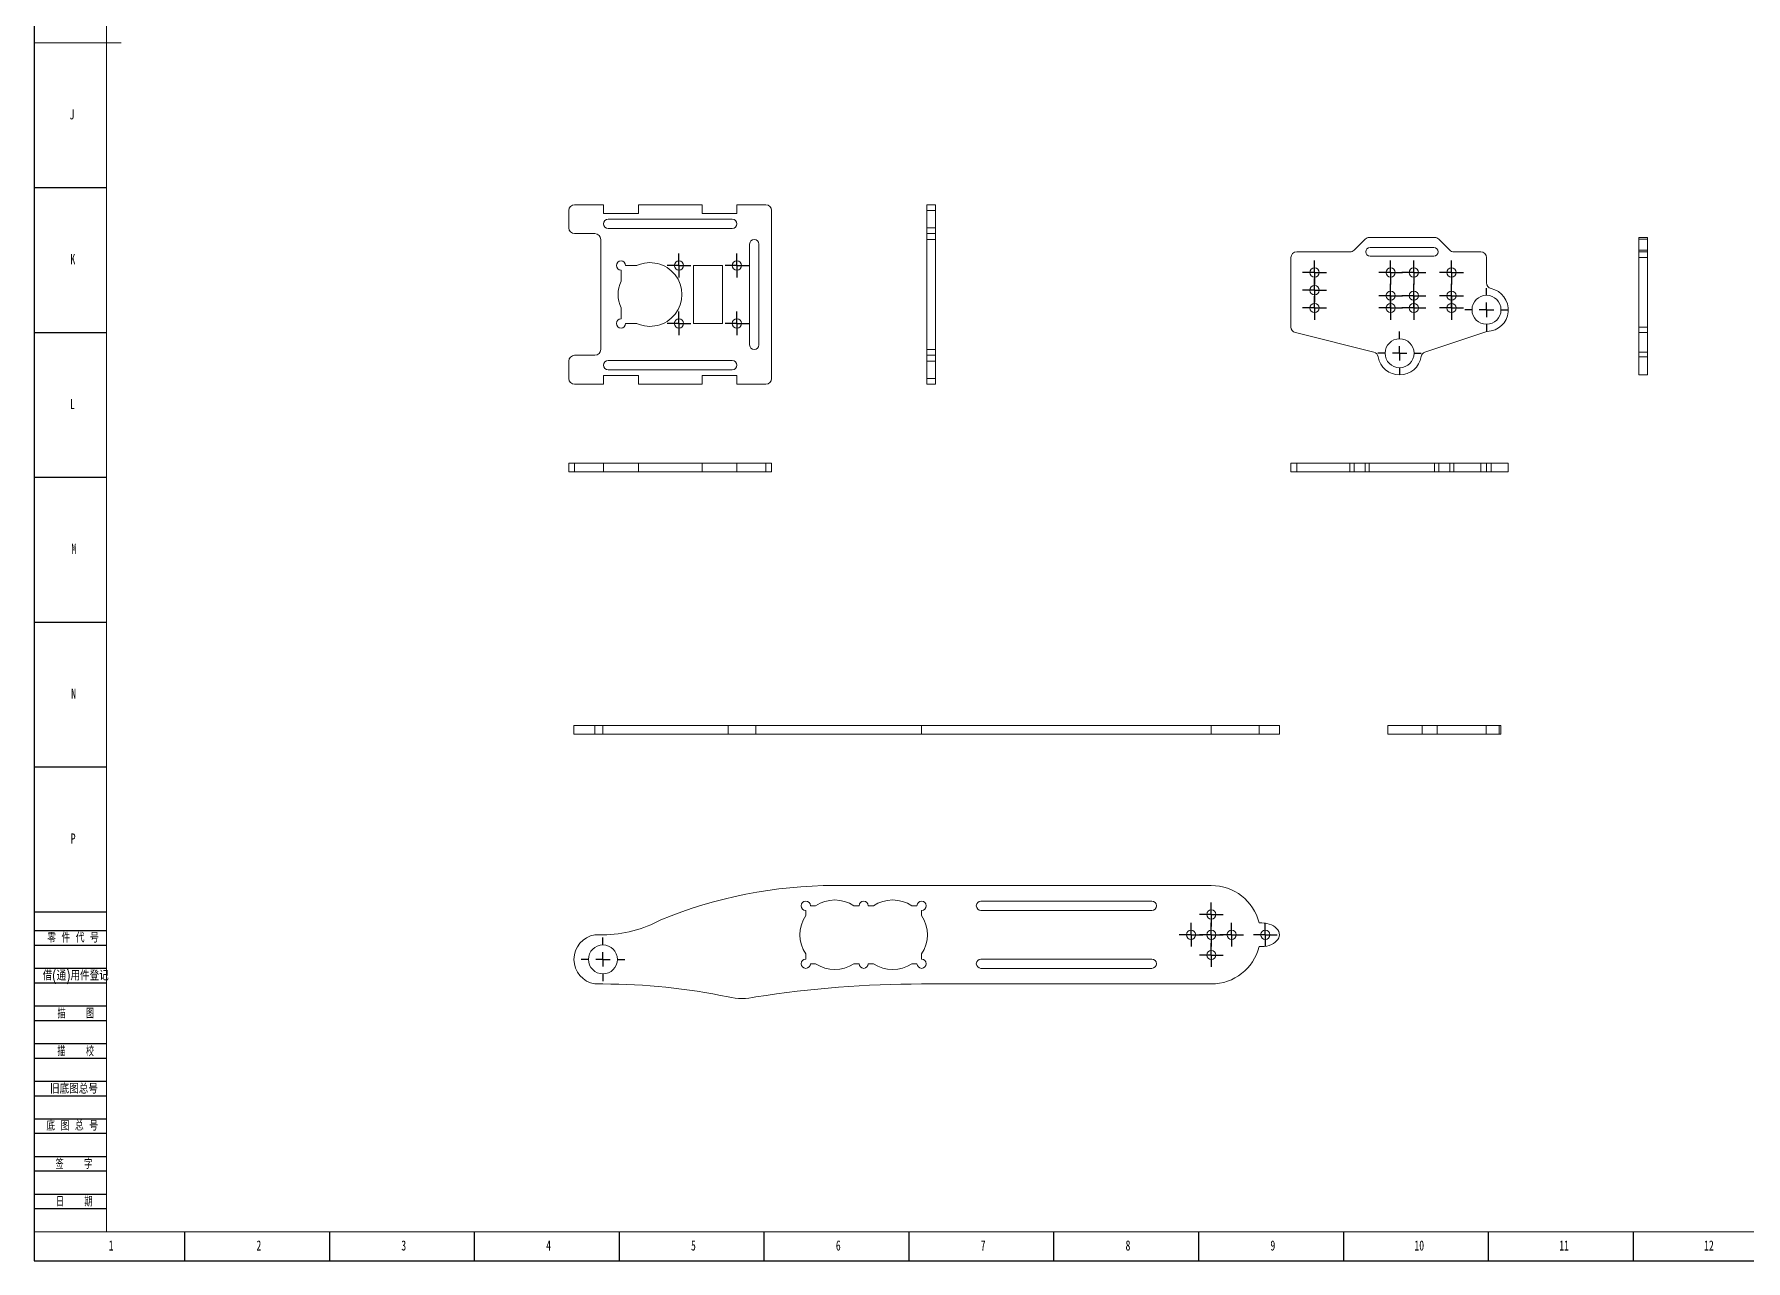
# Model space of a CAD drawing. Header units: millimetres. Extents: x 0 to 1189, y 0 to 841.
# Drawn here: x 0 to 591, y 0 to 423 of the extents above; entities that cross this region are included whole.
import ezdxf

# ---------------------------------------------------------------- set-up
doc = ezdxf.new("R2010")
doc.units = ezdxf.units.MM
for name, color, linetype in [('10', 7, 'Continuous'), ('5', 7, 'Continuous'), ('9', 7, 'Continuous')]:
    doc.layers.add(name, color=color, linetype=linetype)
doc.styles.add('SLDTEXTSTYLE0', font='TXT', dxfattribs={"width": 0.7, "bigfont": 'bigfont'})
doc.styles.add('SLDTEXTSTYLE2', font='TXT', dxfattribs={"width": 0.614286, "bigfont": 'bigfont'})
doc.styles.add('SLDTEXTSTYLE4', font='TXT', dxfattribs={"width": 0.566667, "bigfont": 'bigfont'})
doc.styles.add('SLDTEXTSTYLE5', font='TXT', dxfattribs={"width": 0.7})

# ---------------------------------------------------------------- blocks, each defined once
blk = doc.blocks.new('SW_CENTERMARKSYMBOL_89')
at = {"layer": '10', "color": 0}
for p, q in [((-2.5, 0), (-4.1, 0)), ((0, 0), (-2.5, 0)), ((0, 2.5), (0, 4.1)), ((0, 0), (0, 2.5)), ((0, 0), (0, -2.5)), ((0, 0), (2.5, 0)), ((2.5, 0), (4.1, 0)), ((0, -2.5), (0, -4.1))]:
    blk.add_line(p, q, dxfattribs=at)
blk = doc.blocks.new('SW_CENTERMARKSYMBOL_90')
at = {"layer": '10', "color": 0}
for p, q in [((-2.5, 0), (-4.1, 0)), ((0, 0), (-2.5, 0)), ((0, 2.5), (0, 4.1)), ((0, 0), (0, 2.5)), ((0, 0), (0, -2.5)), ((0, 0), (2.5, 0)), ((2.5, 0), (4.1, 0)), ((0, -2.5), (0, -4.1))]:
    blk.add_line(p, q, dxfattribs=at)
blk = doc.blocks.new('SW_CENTERMARKSYMBOL_91')
at = {"layer": '10', "color": 0}
for p, q in [((-2.5, 0), (-4.1, 0)), ((0, 0), (-2.5, 0)), ((0, 2.5), (0, 4.1)), ((0, 0), (0, 2.5)), ((0, 0), (0, -2.5)), ((0, 0), (2.5, 0)), ((2.5, 0), (4.1, 0)), ((0, -2.5), (0, -4.1))]:
    blk.add_line(p, q, dxfattribs=at)
blk = doc.blocks.new('SW_CENTERMARKSYMBOL_92')
at = {"layer": '10', "color": 0}
for p, q in [((-2.5, 0), (-4.1, 0)), ((0, 0), (-2.5, 0)), ((0, 2.5), (0, 4.1)), ((0, 0), (0, 2.5)), ((0, 0), (0, -2.5)), ((0, 0), (2.5, 0)), ((2.5, 0), (4.1, 0)), ((0, -2.5), (0, -4.1))]:
    blk.add_line(p, q, dxfattribs=at)
blk = doc.blocks.new('SW_CENTERMARKSYMBOL_93')
at = {"layer": '10', "color": 0}
for p, q in [((0, 5), (0, 7.5)), ((-5, 0), (-7.5, 0)), ((0, 0), (-2.5, 0)), ((0, 0), (0, 2.5)), ((0, 0), (0, -2.5)), ((0, 0), (2.5, 0)), ((5, 0), (7.5, 0)), ((0, -5), (0, -7.5))]:
    blk.add_line(p, q, dxfattribs=at)
blk = doc.blocks.new('SW_CENTERMARKSYMBOL_94')
at = {"layer": '10', "color": 0}
for p, q in [((0, 5), (0, 7.5)), ((-5, 0), (-7.5, 0)), ((0, 0), (-2.5, 0)), ((0, 0), (0, 2.5)), ((0, 0), (0, -2.5)), ((0, 0), (2.5, 0)), ((5, 0), (7.5, 0)), ((0, -5), (0, -7.5))]:
    blk.add_line(p, q, dxfattribs=at)
blk = doc.blocks.new('SW_CENTERMARKSYMBOL_95')
at = {"layer": '10', "color": 0}
for p, q in [((-2.5, 0), (-4.1, 0)), ((0, 0), (-2.5, 0)), ((0, 2.5), (0, 4.1)), ((0, 0), (0, 2.5)), ((0, 0), (0, -2.5)), ((0, 0), (2.5, 0)), ((2.5, 0), (4.1, 0)), ((0, -2.5), (0, -4.1))]:
    blk.add_line(p, q, dxfattribs=at)
blk = doc.blocks.new('SW_CENTERMARKSYMBOL_96')
at = {"layer": '10', "color": 0}
for p, q in [((-2.5, 0), (-4.1, 0)), ((0, 0), (-2.5, 0)), ((0, 2.5), (0, 4.1)), ((0, 0), (0, 2.5)), ((0, 0), (0, -2.5)), ((0, 0), (2.5, 0)), ((2.5, 0), (4.1, 0)), ((0, -2.5), (0, -4.1))]:
    blk.add_line(p, q, dxfattribs=at)
blk = doc.blocks.new('SW_CENTERMARKSYMBOL_97')
at = {"layer": '10', "color": 0}
for p, q in [((-2.5, 0), (-4.1, 0)), ((0, 0), (-2.5, 0)), ((0, 2.5), (0, 4.1)), ((0, 0), (0, 2.5)), ((0, 0), (0, -2.5)), ((0, 0), (2.5, 0)), ((2.5, 0), (4.1, 0)), ((0, -2.5), (0, -4.1))]:
    blk.add_line(p, q, dxfattribs=at)
blk = doc.blocks.new('SW_CENTERMARKSYMBOL_98')
at = {"layer": '10', "color": 0}
for p, q in [((-2.5, 0), (-4.1, 0)), ((0, 0), (-2.5, 0)), ((0, 2.5), (0, 4.1)), ((0, 0), (0, 2.5)), ((0, 0), (0, -2.5)), ((0, 0), (2.5, 0)), ((2.5, 0), (4.1, 0)), ((0, -2.5), (0, -4.1))]:
    blk.add_line(p, q, dxfattribs=at)
blk = doc.blocks.new('SW_CENTERMARKSYMBOL_99')
at = {"layer": '10', "color": 0}
for p, q in [((-2.5, 0), (-4.1, 0)), ((0, 0), (-2.5, 0)), ((0, 2.5), (0, 4.1)), ((0, 0), (0, 2.5)), ((0, 0), (0, -2.5)), ((0, 0), (2.5, 0)), ((2.5, 0), (4.1, 0)), ((0, -2.5), (0, -4.1))]:
    blk.add_line(p, q, dxfattribs=at)
blk = doc.blocks.new('SW_CENTERMARKSYMBOL_100')
at = {"layer": '10', "color": 0}
for p, q in [((-2.5, 0), (-4.1, 0)), ((0, 0), (-2.5, 0)), ((0, 2.5), (0, 4.1)), ((0, 0), (0, 2.5)), ((0, 0), (0, -2.5)), ((0, 0), (2.5, 0)), ((2.5, 0), (4.1, 0)), ((0, -2.5), (0, -4.1))]:
    blk.add_line(p, q, dxfattribs=at)
blk = doc.blocks.new('SW_CENTERMARKSYMBOL_101')
at = {"layer": '10', "color": 0}
for p, q in [((-2.5, 0), (-4.1, 0)), ((0, 0), (-2.5, 0)), ((0, 2.5), (0, 4.1)), ((0, 0), (0, 2.5)), ((0, 0), (0, -2.5)), ((0, 0), (2.5, 0)), ((2.5, 0), (4.1, 0)), ((0, -2.5), (0, -4.1))]:
    blk.add_line(p, q, dxfattribs=at)
blk = doc.blocks.new('SW_CENTERMARKSYMBOL_102')
at = {"layer": '10', "color": 0}
for p, q in [((-2.5, 0), (-4.1, 0)), ((0, 0), (-2.5, 0)), ((0, 2.5), (0, 4.1)), ((0, 0), (0, 2.5)), ((0, 0), (0, -2.5)), ((0, 0), (2.5, 0)), ((2.5, 0), (4.1, 0)), ((0, -2.5), (0, -4.1))]:
    blk.add_line(p, q, dxfattribs=at)
blk = doc.blocks.new('SW_CENTERMARKSYMBOL_103')
at = {"layer": '10', "color": 0}
for p, q in [((-2.5, 0), (-4.1, 0)), ((0, 0), (-2.5, 0)), ((0, 2.5), (0, 4.1)), ((0, 0), (0, 2.5)), ((0, 0), (0, -2.5)), ((0, 0), (2.5, 0)), ((2.5, 0), (4.1, 0)), ((0, -2.5), (0, -4.1))]:
    blk.add_line(p, q, dxfattribs=at)
blk = doc.blocks.new('SW_CENTERMARKSYMBOL_104')
at = {"layer": '10', "color": 0}
for p, q in [((-2.5, 0), (-4.1, 0)), ((0, 0), (-2.5, 0)), ((0, 2.5), (0, 4.1)), ((0, 0), (0, 2.5)), ((0, 0), (0, -2.5)), ((0, 0), (2.5, 0)), ((2.5, 0), (4.1, 0)), ((0, -2.5), (0, -4.1))]:
    blk.add_line(p, q, dxfattribs=at)
blk = doc.blocks.new('SW_CENTERMARKSYMBOL_105')
at = {"layer": '10', "color": 0}
for p, q in [((-2.5, 0), (-4.1, 0)), ((0, 0), (-2.5, 0)), ((0, 2.5), (0, 4.1)), ((0, 0), (0, 2.5)), ((0, 0), (0, -2.5)), ((0, 0), (2.5, 0)), ((2.5, 0), (4.1, 0)), ((0, -2.5), (0, -4.1))]:
    blk.add_line(p, q, dxfattribs=at)
blk = doc.blocks.new('SW_CENTERMARKSYMBOL_106')
at = {"layer": '10', "color": 0}
for p, q in [((-2.5, 0), (-4.1, 0)), ((0, 0), (-2.5, 0)), ((0, 2.5), (0, 4.1)), ((0, 0), (0, 2.5)), ((0, 0), (0, -2.5)), ((0, 0), (2.5, 0)), ((2.5, 0), (4.1, 0)), ((0, -2.5), (0, -4.1))]:
    blk.add_line(p, q, dxfattribs=at)
blk = doc.blocks.new('SW_CENTERMARKSYMBOL_126')
at = {"layer": '10', "color": 0}
for p, q in [((-2.5, 0), (-4.1, 0)), ((0, 0), (-2.5, 0)), ((0, 2.5), (0, 4.1)), ((0, 0), (0, 2.5)), ((0, 0), (0, -2.5)), ((0, 0), (2.5, 0)), ((2.5, 0), (4.1, 0)), ((0, -2.5), (0, -4.1))]:
    blk.add_line(p, q, dxfattribs=at)
blk = doc.blocks.new('SW_CENTERMARKSYMBOL_127')
at = {"layer": '10', "color": 0}
for p, q in [((-2.5, 0), (-4.1, 0)), ((0, 0), (-2.5, 0)), ((0, 2.5), (0, 4.1)), ((0, 0), (0, 2.5)), ((0, 0), (0, -2.5)), ((0, 0), (2.5, 0)), ((2.5, 0), (4.1, 0)), ((0, -2.5), (0, -4.1))]:
    blk.add_line(p, q, dxfattribs=at)
blk = doc.blocks.new('SW_CENTERMARKSYMBOL_128')
at = {"layer": '10', "color": 0}
for p, q in [((-2.5, 0), (-4.1, 0)), ((0, 0), (-2.5, 0)), ((0, 2.5), (0, 4.1)), ((0, 0), (0, 2.5)), ((0, 0), (0, -2.5)), ((0, 0), (2.5, 0)), ((2.5, 0), (4.1, 0)), ((0, -2.5), (0, -4.1))]:
    blk.add_line(p, q, dxfattribs=at)
blk = doc.blocks.new('SW_CENTERMARKSYMBOL_129')
at = {"layer": '10', "color": 0}
for p, q in [((-2.5, 0), (-4.1, 0)), ((0, 0), (-2.5, 0)), ((0, 2.5), (0, 4.1)), ((0, 0), (0, 2.5)), ((0, 0), (0, -2.5)), ((0, 0), (2.5, 0)), ((2.5, 0), (4.1, 0)), ((0, -2.5), (0, -4.1))]:
    blk.add_line(p, q, dxfattribs=at)
blk = doc.blocks.new('SW_CENTERMARKSYMBOL_130')
at = {"layer": '10', "color": 0}
for p, q in [((-2.5, 0), (-4.1, 0)), ((0, 0), (-2.5, 0)), ((0, 2.5), (0, 4.1)), ((0, 0), (0, 2.5)), ((0, 0), (0, -2.5)), ((0, 0), (2.5, 0)), ((2.5, 0), (4.1, 0)), ((0, -2.5), (0, -4.1))]:
    blk.add_line(p, q, dxfattribs=at)
blk = doc.blocks.new('SW_CENTERMARKSYMBOL_131')
at = {"layer": '10', "color": 0}
for p, q in [((0, 5), (0, 7.5)), ((-5, 0), (-7.5, 0)), ((0, 0), (-2.5, 0)), ((0, 0), (0, 2.5)), ((0, 0), (0, -2.5)), ((0, 0), (2.5, 0)), ((5, 0), (7.5, 0)), ((0, -5), (0, -7.5))]:
    blk.add_line(p, q, dxfattribs=at)
blk = doc.blocks.new('SW_CENTERMARKSYMBOL_132')
at = {"layer": '10', "color": 0}
for p, q in [((-2.5, 0), (-4.1, 0)), ((0, 0), (-2.5, 0)), ((0, 2.5), (0, 4.1)), ((0, 0), (0, 2.5)), ((0, 0), (0, -2.5)), ((0, 0), (2.5, 0)), ((2.5, 0), (4.1, 0)), ((0, -2.5), (0, -4.1))]:
    blk.add_line(p, q, dxfattribs=at)

msp = doc.modelspace()

# ---------------------------------------------------------------- linework, layer by layer
at = {"color": 7, "linetype": 'Continuous', "lineweight": 15}
for p, q in [((184.549, 362.595), (184.549, 356.595)), ((196.549, 364.595), (186.549, 364.595)), ((196.549, 361.595), (196.549, 364.595)), ((196.549, 361.595), (208.549, 361.595)), ((208.549, 361.595), (208.549, 364.595)), ((230.549, 364.595), (208.549, 364.595)), ((230.549, 361.595), (230.549, 364.595)), ((230.549, 361.595), (242.549, 361.595)), ((242.549, 361.595), (242.549, 364.595)), ((252.549, 364.595), (242.549, 364.595)), ((254.549, 304.595), (254.549, 362.595)), ((308.103, 362.595), (308.103, 364.595)), ((308.103, 364.595), (311.103, 364.595)), ((311.103, 362.595), (308.103, 362.595)), ((308.103, 362.595), (308.103, 356.595)), ((311.103, 364.595), (311.103, 362.595)), ((311.103, 362.595), (311.103, 356.595)), ((186.549, 354.595), (193.549, 354.595)), ((198.149, 359.595), (240.949, 359.595)), ((198.149, 356.395), (240.949, 356.395)), ((308.103, 356.595), (311.103, 356.595)), ((308.103, 354.595), (308.103, 356.595)), ((311.103, 354.595), (308.103, 354.595)), ((308.103, 352.595), (308.103, 354.595)), ((311.103, 356.595), (311.103, 354.595)), ((311.103, 354.595), (311.103, 352.595)), ((195.549, 352.595), (195.549, 314.595)), ((246.949, 316.195), (246.949, 350.995)), ((250.149, 350.995), (250.149, 316.195)), ((311.103, 352.595), (308.103, 352.595)), ((308.103, 352.595), (308.103, 314.595)), ((311.103, 352.595), (311.103, 314.595)), ((455.592, 348.893), (459.42, 352.722)), ((483.383, 353.308), (460.834, 353.308)), ((461.109, 349.808), (483.109, 349.808)), ((488.626, 348.893), (484.797, 352.722)), ((553.922, 353.308), (556.922, 353.308)), ((553.922, 352.722), (553.922, 353.308)), ((556.922, 352.722), (553.922, 352.722)), ((553.922, 348.893), (553.922, 352.722)), ((553.922, 348.893), (556.922, 348.893)), ((553.922, 348.308), (553.922, 348.893)), ((556.922, 353.308), (556.922, 352.722)), ((556.922, 348.893), (556.922, 352.722)), ((556.922, 348.893), (556.922, 348.308)), ((204.149, 343.595), (207.966, 343.595)), ((227.549, 343.595), (237.549, 343.595)), ((227.549, 343.595), (227.549, 323.595)), ((237.549, 323.595), (237.549, 343.595)), ((433.805, 322.369), (433.805, 346.308)), ((454.178, 348.308), (435.805, 348.308)), ((461.109, 346.808), (483.109, 346.808)), ((499.305, 348.308), (490.04, 348.308)), ((501.305, 337.595), (501.305, 346.308)), ((553.922, 348.308), (556.922, 348.308)), ((553.922, 346.308), (553.922, 348.308)), ((556.922, 346.308), (553.922, 346.308)), ((553.922, 322.369), (553.922, 346.308)), ((556.922, 348.308), (556.922, 346.308)), ((556.922, 322.369), (556.922, 346.308)), ((202.549, 341.995), (202.549, 338.178)), ((202.549, 329.013), (202.549, 325.195)), ((204.149, 323.595), (207.966, 323.595)), ((227.549, 323.595), (237.549, 323.595)), ((435.32, 320.429), (462.425, 313.653)), ((480.057, 313.725), (501.016, 320.711)), ((553.922, 322.369), (556.922, 322.369)), ((553.922, 320.429), (553.922, 322.369)), ((556.922, 320.429), (553.922, 320.429)), ((553.922, 320.429), (553.922, 313.653)), ((556.922, 322.369), (556.922, 320.429)), ((556.922, 320.429), (556.922, 313.653)), ((308.103, 314.595), (311.103, 314.595)), ((308.103, 312.595), (308.103, 314.595)), ((311.103, 314.595), (311.103, 312.595)), ((553.922, 313.653), (556.922, 313.653)), ((553.922, 312.048), (553.922, 313.653)), ((556.922, 313.653), (556.922, 312.048)), ((184.549, 310.595), (184.549, 304.595)), ((186.549, 312.595), (193.549, 312.595)), ((198.149, 310.795), (240.949, 310.795)), ((198.149, 307.595), (240.949, 307.595)), ((308.103, 312.595), (311.103, 312.595)), ((308.103, 310.595), (308.103, 312.595)), ((311.103, 310.595), (308.103, 310.595)), ((308.103, 310.595), (308.103, 304.595)), ((311.103, 312.595), (311.103, 310.595)), ((311.103, 310.595), (311.103, 304.595)), ((556.922, 312.048), (553.922, 312.048)), ((553.922, 312.048), (553.922, 305.808)), ((556.922, 312.048), (556.922, 305.808)), ((186.549, 302.595), (196.549, 302.595)), ((196.549, 305.595), (208.549, 305.595)), ((196.549, 305.595), (196.549, 302.595)), ((208.549, 305.595), (208.549, 302.595)), ((208.549, 302.595), (230.549, 302.595)), ((230.549, 305.595), (242.549, 305.595)), ((230.549, 305.595), (230.549, 302.595)), ((242.549, 305.595), (242.549, 302.595)), ((242.549, 302.595), (252.549, 302.595)), ((308.103, 304.595), (311.103, 304.595)), ((308.103, 302.595), (308.103, 304.595)), ((311.103, 302.595), (308.103, 302.595)), ((311.103, 304.595), (311.103, 302.595)), ((553.922, 305.808), (556.922, 305.808)), ((184.549, 272.39), (184.549, 275.39)), ((184.549, 275.39), (186.549, 275.39)), ((186.549, 272.39), (184.549, 272.39)), ((186.549, 275.39), (186.549, 272.39)), ((196.549, 275.39), (186.549, 275.39)), ((196.549, 272.39), (186.549, 272.39)), ((196.549, 272.39), (196.549, 275.39)), ((196.549, 275.39), (208.549, 275.39)), ((196.549, 272.39), (208.549, 272.39)), ((208.549, 272.39), (208.549, 275.39)), ((230.549, 275.39), (208.549, 275.39)), ((230.549, 272.39), (208.549, 272.39)), ((230.549, 272.39), (230.549, 275.39)), ((230.549, 275.39), (242.549, 275.39)), ((230.549, 272.39), (242.549, 272.39)), ((242.549, 272.39), (242.549, 275.39)), ((252.549, 275.39), (242.549, 275.39)), ((252.549, 272.39), (242.549, 272.39)), ((252.549, 272.39), (252.549, 275.39)), ((252.549, 275.39), (254.549, 275.39)), ((254.549, 272.39), (252.549, 272.39)), ((254.549, 275.39), (254.549, 272.39)), ((433.805, 272.39), (433.805, 275.39)), ((433.805, 275.39), (435.805, 275.39)), ((435.805, 272.39), (433.805, 272.39)), ((435.805, 275.39), (435.805, 272.39)), ((454.178, 275.39), (435.805, 275.39)), ((454.178, 272.39), (435.805, 272.39)), ((454.178, 272.39), (454.178, 275.39)), ((454.178, 275.39), (455.592, 275.39)), ((455.592, 272.39), (454.178, 272.39)), ((455.592, 275.39), (455.592, 272.39)), ((455.592, 275.39), (459.42, 275.39)), ((455.592, 272.39), (459.42, 272.39)), ((459.42, 272.39), (459.42, 275.39)), ((459.42, 275.39), (460.834, 275.39)), ((460.834, 272.39), (459.42, 272.39)), ((460.834, 275.39), (460.834, 272.39)), ((483.383, 275.39), (460.834, 275.39)), ((483.383, 272.39), (460.834, 272.39)), ((483.383, 272.39), (483.383, 275.39)), ((483.383, 275.39), (484.797, 275.39)), ((484.797, 272.39), (483.383, 272.39)), ((484.797, 275.39), (484.797, 272.39)), ((488.626, 275.39), (484.797, 275.39)), ((488.626, 272.39), (484.797, 272.39)), ((488.626, 272.39), (488.626, 275.39)), ((488.626, 275.39), (490.04, 275.39)), ((490.04, 272.39), (488.626, 272.39)), ((490.04, 275.39), (490.04, 272.39)), ((499.305, 275.39), (490.04, 275.39)), ((499.305, 272.39), (490.04, 272.39)), ((499.305, 272.39), (499.305, 275.39)), ((499.305, 275.39), (501.305, 275.39)), ((501.305, 272.39), (499.305, 272.39)), ((501.305, 275.39), (501.305, 272.39)), ((501.305, 275.39), (502.884, 275.39)), ((502.884, 272.39), (501.305, 272.39)), ((502.884, 275.39), (502.884, 272.39)), ((508.805, 275.39), (502.884, 275.39)), ((508.805, 272.39), (502.884, 272.39)), ((508.805, 272.39), (508.805, 275.39)), ((186.318, 184.83), (186.318, 181.83)), ((186.318, 184.83), (193.543, 184.83)), ((193.543, 181.83), (193.543, 184.83)), ((196.318, 184.83), (193.543, 184.83)), ((196.318, 181.83), (196.318, 184.83)), ((196.318, 184.83), (239.553, 184.83)), ((239.553, 181.83), (239.553, 184.83)), ((249.083, 184.83), (239.553, 184.83)), ((249.083, 181.83), (249.083, 184.83)), ((306.318, 184.83), (249.083, 184.83)), ((306.318, 181.83), (306.318, 184.83)), ((406.318, 184.83), (306.318, 184.83)), ((406.318, 181.83), (406.318, 184.83)), ((422.815, 184.83), (406.318, 184.83)), ((422.815, 181.83), (422.815, 184.83)), ((422.815, 184.83), (429.821, 184.83)), ((429.821, 181.83), (429.821, 184.83)), ((467.244, 181.83), (467.244, 184.83)), ((479.099, 184.83), (467.244, 184.83)), ((479.099, 181.83), (479.099, 184.83)), ((484.244, 184.83), (479.099, 184.83)), ((484.244, 181.83), (484.244, 184.83)), ((484.244, 184.83), (501.244, 184.83)), ((501.244, 181.83), (501.244, 184.83)), ((501.244, 184.83), (505.722, 184.83)), ((505.722, 181.83), (505.722, 184.83)), ((506.244, 184.83), (505.722, 184.83)), ((506.244, 181.83), (506.244, 184.83)), ((186.318, 181.83), (193.543, 181.83)), ((196.318, 181.83), (193.543, 181.83)), ((196.318, 181.83), (239.553, 181.83)), ((249.083, 181.83), (239.553, 181.83)), ((306.318, 181.83), (249.083, 181.83)), ((406.318, 181.83), (306.318, 181.83)), ((422.815, 181.83), (406.318, 181.83)), ((422.815, 181.83), (429.821, 181.83)), ((479.099, 181.83), (467.244, 181.83)), ((484.244, 181.83), (479.099, 181.83)), ((484.244, 181.83), (501.244, 181.83)), ((501.244, 181.83), (505.722, 181.83)), ((506.244, 181.83), (505.722, 181.83)), ((406.318, 129.557), (276.165, 129.557)), ((385.787, 124.157), (326.793, 124.157)), ((266.318, 120.957), (266.318, 119.19)), ((269.685, 122.557), (267.918, 122.557)), ((284.718, 122.557), (282.952, 122.557)), ((289.685, 122.557), (287.918, 122.557)), ((304.718, 122.557), (302.952, 122.557)), ((306.318, 120.957), (306.318, 119.19)), ((326.793, 120.957), (385.787, 120.957)), ((196.318, 112.557), (193.543, 112.557)), ((266.318, 105.923), (266.318, 104.157)), ((267.918, 102.557), (269.685, 102.557)), ((282.952, 102.557), (284.718, 102.557)), ((287.918, 102.557), (289.685, 102.557)), ((302.952, 102.557), (304.718, 102.557)), ((306.318, 105.923), (306.318, 104.157)), ((326.793, 104.157), (385.787, 104.157)), ((385.787, 100.957), (326.793, 100.957)), ((196.318, 95.557), (193.543, 95.557)), ((406.318, 95.557), (306.318, 95.557))]:
    msp.add_line(p, q, dxfattribs=at)
for centre, radius in [((222.549, 343.595), 1.6), ((242.549, 343.595), 1.6), ((441.942, 341.183), 1.6), ((468.207, 341.183), 1.6), ((476.207, 341.183), 1.6), ((489.212, 341.183), 1.6), ((441.942, 335.058), 1.6), ((468.207, 333.183), 1.6), ((476.207, 333.183), 1.6), ((489.212, 333.183), 1.6), ((501.305, 328.308), 5), ((222.549, 323.595), 1.6), ((242.549, 323.595), 1.6), ((441.942, 328.933), 1.6), ((468.207, 328.933), 1.6), ((476.207, 328.933), 1.6), ((489.212, 328.933), 1.6), ((471.305, 313.308), 5), ((406.318, 119.557), 1.6), ((399.318, 112.557), 1.6), ((406.318, 112.557), 1.6), ((413.318, 112.557), 1.6), ((424.944, 112.557), 1.6), ((196.318, 104.057), 5), ((406.318, 105.557), 1.6)]:
    msp.add_circle(centre, radius, dxfattribs=at)
for centre, radius, start, end in [((186.549, 362.595), 2, 90, 180), ((252.549, 362.595), 2, 0, 90), ((186.549, 356.595), 2, 180, 270), ((193.549, 352.595), 2, 0, 90), ((198.149, 357.995), 1.6, 90, 270), ((240.949, 357.995), 1.6, 270, 90), ((248.549, 350.995), 1.6, 0, 180), ((454.178, 350.308), 2, 270, 315), ((460.834, 351.308), 2, 90, 135), ((461.109, 348.308), 1.5, 90, 270), ((483.109, 348.308), 1.5, 270, 90), ((483.383, 351.308), 2, 45, 90), ((490.04, 350.308), 2, 225, 270), ((202.549, 343.595), 1.6, 0, 270), ((212.549, 333.595), 11, 245.380023, 114.619977), ((435.805, 346.308), 2, 90, 180), ((499.305, 346.308), 2, 0, 90), ((212.549, 333.595), 11, 155.380023, 204.619977), ((503.305, 337.595), 2, 180, 257.846803), ((501.305, 328.308), 7.5, 272.07006, 77.846803), ((202.549, 323.595), 1.6, 90, 0), ((435.805, 322.369), 2, 180, 255.963757), ((501.649, 318.814), 2, 92.07006, 108.434949), ((193.549, 314.595), 2, 270, 0), ((248.549, 316.195), 1.6, 180, 0), ((461.94, 311.712), 2, 9.667138, 75.963757), ((480.689, 311.827), 2, 108.434949, 171.036238), ((186.549, 310.595), 2, 90, 180), ((198.149, 309.195), 1.6, 90, 270), ((240.949, 309.195), 1.6, 270, 90), ((471.305, 313.308), 7.5, 189.667138, 351.036238), ((186.549, 304.595), 2, 180, 270), ((252.549, 304.595), 2, 270, 0), ((276.165, -27.434), 156.991, 90, 112.408752), ((266.318, 122.557), 1.6, 360, 270), ((276.318, 112.557), 12, 56.44269, 123.55731), ((286.318, 122.557), 1.6, 360, 180), ((296.318, 112.557), 12, 56.44269, 123.55731), ((306.318, 122.557), 1.6, 270, 180), ((326.793, 122.557), 1.6, 90, 270), ((385.787, 122.557), 1.6, 270, 90), ((406.318, 112.557), 17, 13.980046, 90), ((276.318, 112.557), 12, 146.44269, 213.55731), ((296.318, 112.557), 12, 326.44269, 33.55731), ((194.931, 104.057), 8.612, 99.270927, 260.729073), ((196.318, 154), 41.443, 270, 298.854489), ((406.318, 112.557), 17, 270, 346.019954), ((266.318, 102.557), 1.6, 90, 0), ((276.318, 112.557), 12, 236.44269, 303.55731), ((286.318, 102.557), 1.6, 180, 0), ((296.318, 112.557), 12, 236.44269, 303.55731), ((306.318, 102.557), 1.6, 180, 90), ((326.793, 102.557), 1.6, 90, 270), ((385.787, 102.557), 1.6, 270, 90), ((196.318, -115.409), 210.966, 78.174145, 90), ((306.318, -272.472), 368.029, 89.999999, 98.946805), ((244.318, 112.557), 22, 257.490852, 282.509148)]:
    msp.add_arc(centre, radius, start, end, dxfattribs=at)
msp.add_ellipse((423.318, 112.557), major_axis=(6.503, 0), ratio=0.633477, start_param=4.6348754, end_param=7.9314952, dxfattribs=at)
at = {"layer": '5', "color": 7}
for p, q in [((0, 841), (0, 0)), ((0, 114), (25, 114)), ((0, 109), (25, 109)), ((0, 101), (25, 101)), ((0, 96), (25, 96)), ((0, 88), (25, 88)), ((0, 83), (25, 83)), ((0, 75), (25, 75)), ((0, 70), (25, 70)), ((0, 62), (25, 62)), ((0, 57), (25, 57)), ((0, 49), (25, 49)), ((0, 44), (25, 44)), ((0, 36), (25, 36)), ((0, 31), (25, 31)), ((0, 23), (25, 23)), ((0, 18), (25, 18)), ((0, 0), (1189, 0))]:
    msp.add_line(p, q, dxfattribs=at)
at = {"layer": '5', "color": 7, "lineweight": 15}
for p, q in [((25, 831.05), (25, 10)), ((0, 10), (1179, 10))]:
    msp.add_line(p, q, dxfattribs=at)
at = {"layer": '5', "lineweight": 15}
msp.add_line((0, 420.5), (30, 420.5), dxfattribs=at)
at = {"layer": '5'}
for p, q in [((0, 370.5), (25, 370.5)), ((0, 320.5), (25, 320.5)), ((0, 270.5), (25, 270.5)), ((0, 220.5), (25, 220.5)), ((0, 170.5), (25, 170.5)), ((0, 120.5), (25, 120.5)), ((52, 0), (52, 10)), ((102, 0), (102, 10)), ((152, 0), (152, 10)), ((202, 0), (202, 10)), ((252, 0), (252, 10)), ((302, 0), (302, 10)), ((352, 0), (352, 10)), ((402, 0), (402, 10)), ((452, 0), (452, 10)), ((502, 0), (502, 10)), ((552, 0), (552, 10))]:
    msp.add_line(p, q, dxfattribs=at)

# ---------------------------------------------------------------- block references
at = {"layer": '10'}
for name, p in [('SW_CENTERMARKSYMBOL_91', (222.549, 343.595)), ('SW_CENTERMARKSYMBOL_90', (242.549, 343.595)), ('SW_CENTERMARKSYMBOL_97', (441.942, 341.183)), ('SW_CENTERMARKSYMBOL_101', (468.207, 341.183)), ('SW_CENTERMARKSYMBOL_102', (476.207, 341.183)), ('SW_CENTERMARKSYMBOL_98', (489.212, 341.183)), ('SW_CENTERMARKSYMBOL_95', (441.942, 335.058)), ('SW_CENTERMARKSYMBOL_105', (468.207, 333.183)), ('SW_CENTERMARKSYMBOL_106', (476.207, 333.183)), ('SW_CENTERMARKSYMBOL_104', (489.212, 333.183)), ('SW_CENTERMARKSYMBOL_96', (441.942, 328.933)), ('SW_CENTERMARKSYMBOL_100', (468.207, 328.933)), ('SW_CENTERMARKSYMBOL_103', (476.207, 328.933)), ('SW_CENTERMARKSYMBOL_99', (489.212, 328.933)), ('SW_CENTERMARKSYMBOL_93', (501.305, 328.308)), ('SW_CENTERMARKSYMBOL_89', (222.549, 323.595)), ('SW_CENTERMARKSYMBOL_92', (242.549, 323.595)), ('SW_CENTERMARKSYMBOL_94', (471.305, 313.308)), ('SW_CENTERMARKSYMBOL_128', (406.318, 119.557)), ('SW_CENTERMARKSYMBOL_130', (399.318, 112.557)), ('SW_CENTERMARKSYMBOL_126', (406.318, 112.557)), ('SW_CENTERMARKSYMBOL_127', (413.318, 112.557)), ('SW_CENTERMARKSYMBOL_132', (424.944, 112.557)), ('SW_CENTERMARKSYMBOL_131', (196.318, 104.057)), ('SW_CENTERMARKSYMBOL_129', (406.318, 105.557))]:
    msp.add_blockref(name, p, dxfattribs=at)

# ---------------------------------------------------------------- texts
at = {"layer": '10', "char_height": 3.5, "attachment_point": 2, "style": 'SLDTEXTSTYLE5'}
for s, insert in [('J', (13.015, 397.537)), ('K', (13.32, 347.537)), ('L', (13.181, 297.537)), ('M', (13.707, 247.537)), ('N', (13.603, 197.537)), ('P', (13.444, 147.537)), ('1', (26.544, 7.037)), ('2', (77.544, 7.037)), ('3', (127.544, 7.037)), ('4', (177.544, 7.037)), ('5', (227.544, 7.037)), ('6', (277.547, 7.037)), ('7', (327.547, 7.037)), ('8', (377.547, 7.037)), ('9', (427.547, 7.037)), ('10', (478.089, 7.037)), ('11', (528.089, 7.037)), ('12', (578.089, 7.037))]:
    msp.add_mtext(s, dxfattribs=dict(at, insert=insert))
at = {"layer": '9', "color": 7, "char_height": 3.5}
for s, insert, attachment_point, style in [('零 件 代 号', (4.482, 113.36), 1, 'SLDTEXTSTYLE2'), ('借(通)用件登记', (2.933, 100.276), 1, 'SLDTEXTSTYLE0'), ('描    图', (14.352, 87.176), 2, 'SLDTEXTSTYLE4'), ('描    校', (14.319, 74.137), 2, 'SLDTEXTSTYLE4'), ('旧底图总号', (5.459, 61.201), 1, 'SLDTEXTSTYLE0'), ('底 图 总 号', (4.212, 48.433), 1, 'SLDTEXTSTYLE2'), ('签    字', (13.706, 35.193), 2, 'SLDTEXTSTYLE4'), ('日    期', (13.783, 22.233), 2, 'SLDTEXTSTYLE4')]:
    msp.add_mtext(s, dxfattribs=dict(at, insert=insert, attachment_point=attachment_point, style=style))

doc.saveas('drawing.dxf')
